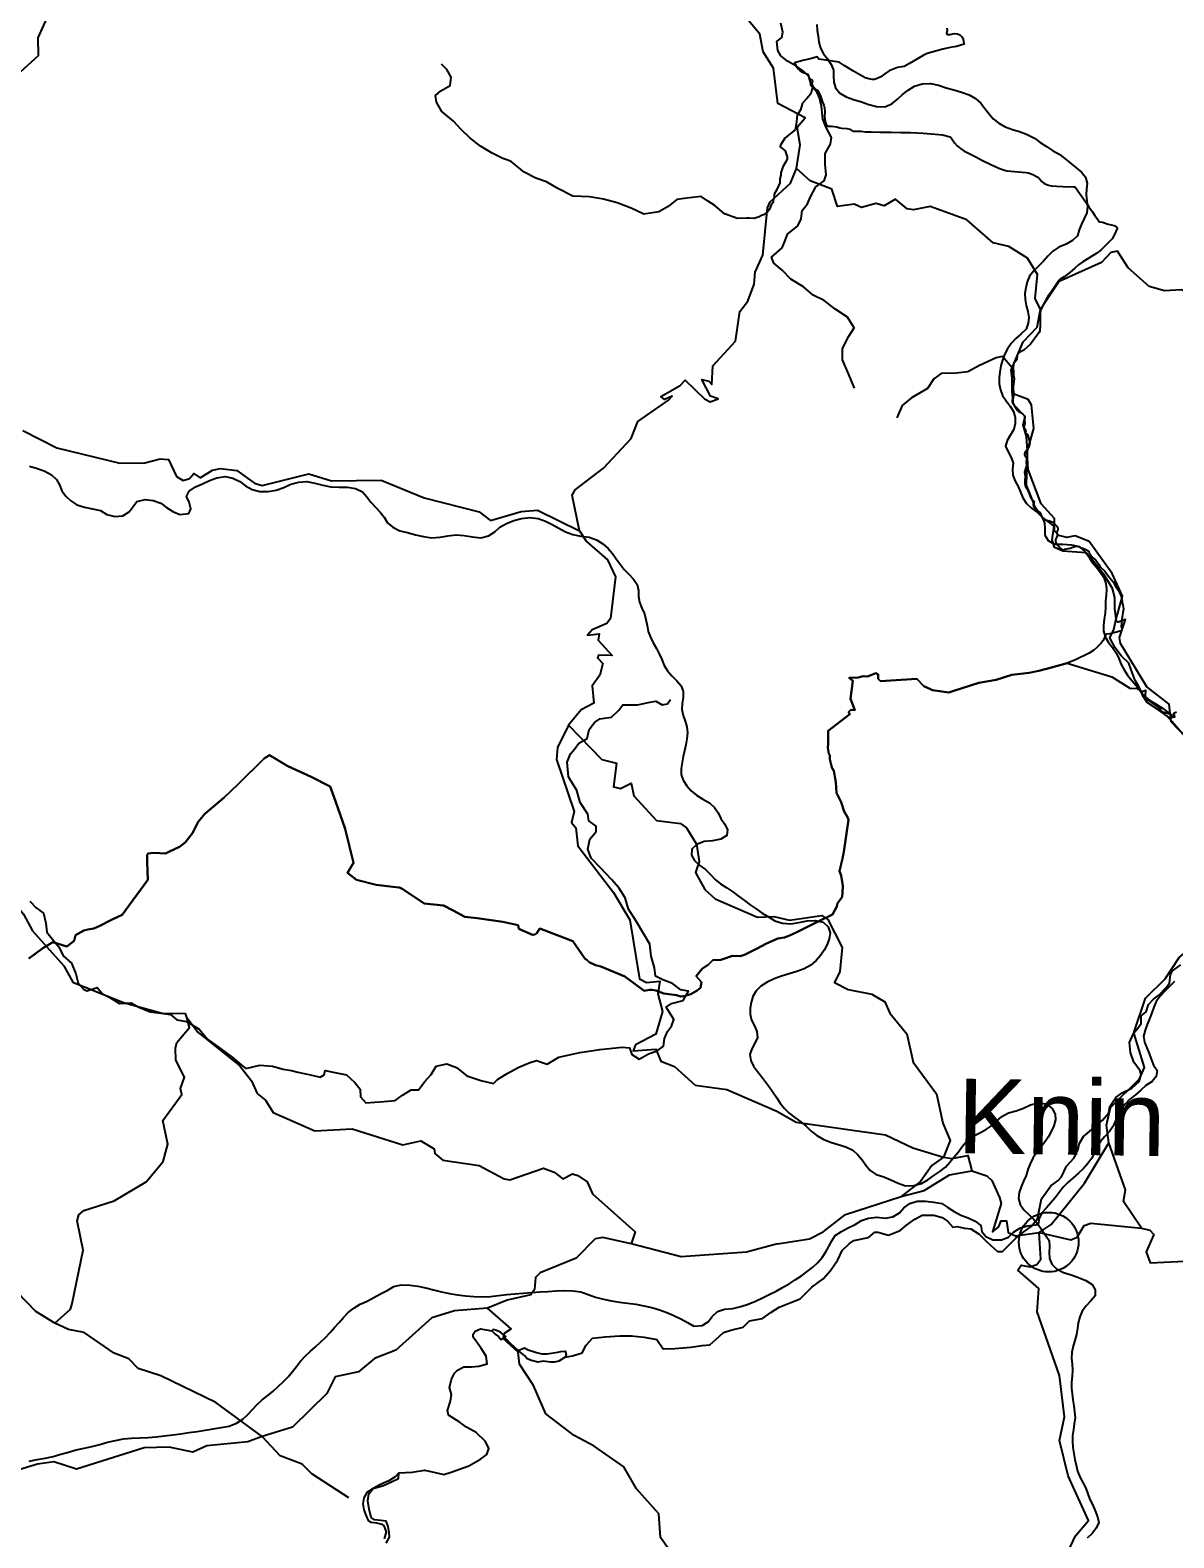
# Model space of a CAD drawing. Header units: metres. Extents: x 13.21 to 19.52, y 42.14 to 46.62.
# Drawn here: x 15.8903 to 16.2349, y 43.9534 to 44.4074 of the extents above; entities that cross this region are included whole.
import ezdxf

# ---------------------------------------------------------------- set-up
doc = ezdxf.new("R2010")
doc.units = ezdxf.units.M
doc.header["$MEASUREMENT"] = 0
for name, color, linetype in [('CESTE', 5, 'Continuous'), ('grad_manji', 1, 'Continuous'), ('hr', 9, 'Continuous'), ('naziv_manji', 1, 'Continuous'), ('PRUGE', 7, 'Continuous'), ('RIJEKE', 4, 'Continuous')]:
    doc.layers.add(name, color=color, linetype=linetype)
doc.styles.get("Standard").update_dxf_attribs({"font": 'arial.ttf'})

msp = doc.modelspace()

# ---------------------------------------------------------------- linework, layer by layer
at = {"layer": 'CESTE'}
msp.add_line((15.93758, 44.11008), (15.93717, 44.1113), dxfattribs=at)
for points in [[(15.85913, 44.30327), (15.86086, 44.30663), (15.86111, 44.32097), (15.85761, 44.32759), (15.86575, 44.34457), (15.8606, 44.36027), (15.86575, 44.36415), (15.87246, 44.37162), (15.88504, 44.38027), (15.88525, 44.39284), (15.89287, 44.3998), (15.89272, 44.40512), (15.89534, 44.41092)], [(16.12117, 44.36573), (16.12234, 44.37286), (16.12138, 44.37819), (16.12378, 44.38106), (16.11563, 44.38537), (16.11433, 44.39602), (16.11121, 44.40089), (16.11013, 44.40622), (16.10634, 44.41087)], [(16.05582, 44.25667), (16.05359, 44.26734), (16.05452, 44.269), (16.06311, 44.27552), (16.07139, 44.28448), (16.07345, 44.28955), (16.08268, 44.29596), (16.08373, 44.29722), (16.08145, 44.29614), (16.08031, 44.29713), (16.08621, 44.30041), (16.08767, 44.30205), (16.09351, 44.2964), (16.09524, 44.29553), (16.09758, 44.29643), (16.09534, 44.29717), (16.09266, 44.30222), (16.09477, 44.30175), (16.09575, 44.30073), (16.09596, 44.30629), (16.10279, 44.31377), (16.10411, 44.32264), (16.1065, 44.32576), (16.1085, 44.33096), (16.10875, 44.33457), (16.1111, 44.33965), (16.1125, 44.35394), (16.11329, 44.35568), (16.11941, 44.36129), (16.12117, 44.36573)], [(16.19476, 44.32334), (16.19315, 44.32665), (16.19379, 44.33384), (16.19078, 44.33874), (16.18515, 44.34229), (16.18042, 44.34334), (16.17257, 44.35032), (16.16147, 44.35435), (16.15645, 44.35335), (16.15453, 44.35364), (16.15103, 44.35647), (16.1476, 44.35456), (16.14513, 44.35522), (16.14083, 44.35405), (16.13859, 44.35502), (16.13357, 44.35435), (16.13188, 44.35953), (16.12528, 44.36207), (16.12117, 44.36573)], [(16.30087, 44.2984), (16.29092, 44.29869), (16.27916, 44.29568), (16.27255, 44.29813), (16.27053, 44.30152), (16.26349, 44.30201), (16.25888, 44.3034), (16.24856, 44.31115), (16.24285, 44.31709), (16.24275, 44.32061), (16.24402, 44.32223), (16.23904, 44.32835), (16.2372, 44.32925), (16.23207, 44.32891), (16.22749, 44.33026), (16.22118, 44.3358), (16.21794, 44.34082), (16.21591, 44.34045), (16.21311, 44.33742), (16.20035, 44.33175), (16.19476, 44.32334)], [(16.24248, 44.19032), (16.23405, 44.19911), (16.23344, 44.2044), (16.22673, 44.20969), (16.21881, 44.22275), (16.21853, 44.22452), (16.22032, 44.22988), (16.21813, 44.22913), (16.21746, 44.22968), (16.21938, 44.23699), (16.21632, 44.24383), (16.20937, 44.25343), (16.20512, 44.25512), (16.20261, 44.25463), (16.20028, 44.25518), (16.19897, 44.25662), (16.19892, 44.26031), (16.19491, 44.26473), (16.19102, 44.27506), (16.19068, 44.28046), (16.19275, 44.28746), (16.19203, 44.29454), (16.19097, 44.2962), (16.18679, 44.29778), (16.18586, 44.30502), (16.18951, 44.31356), (16.19376, 44.31796), (16.19476, 44.32334)], [(15.88815, 44.28681), (15.8984, 44.28166), (15.91733, 44.27702), (15.92483, 44.27708), (15.92953, 44.27829), (15.93205, 44.27815), (15.93439, 44.27301), (15.93643, 44.27183), (15.93831, 44.27237), (15.93959, 44.2739), (15.94156, 44.27261), (15.94529, 44.2749), (15.94771, 44.27543), (15.95256, 44.27479), (15.95794, 44.27101), (15.96023, 44.27026), (15.97427, 44.27381), (15.98114, 44.27165), (15.99607, 44.27193), (16.00905, 44.26654), (16.02556, 44.26231), (16.02904, 44.25977), (16.0383, 44.2625), (16.04318, 44.2629), (16.05582, 44.25667)], [(16.05582, 44.25667), (16.05799, 44.25346), (16.06426, 44.24786), (16.06671, 44.24279), (16.06513, 44.23022), (16.06404, 44.2287), (16.05961, 44.22685), (16.05823, 44.22523), (16.06172, 44.22566), (16.06143, 44.22375), (16.06572, 44.21905), (16.06152, 44.21922), (16.06129, 44.21838), (16.06286, 44.21671), (16.06191, 44.21319), (16.05962, 44.20992), (16.06018, 44.20472), (16.05633, 44.20269), (16.05256, 44.19814)], [(16.05256, 44.19814), (16.04924, 44.19134), (16.04887, 44.18778), (16.05426, 44.17214), (16.05346, 44.16876), (16.05475, 44.16716), (16.05531, 44.1618), (16.06609, 44.1477), (16.07104, 44.13944), (16.07393, 44.1217), (16.07605, 44.12061), (16.08005, 44.12098), (16.07943, 44.11715), (16.08085, 44.11187), (16.07881, 44.10501), (16.07271, 44.10181), (16.07201, 44.09999), (16.07888, 44.10057), (16.0803, 44.09689), (16.08441, 44.09533), (16.09065, 44.08973), (16.10026, 44.08838), (16.11525, 44.08186), (16.12111, 44.07852), (16.14801, 44.07472), (16.15627, 44.07081), (16.16552, 44.06801)], [(16.05256, 44.19814), (16.06253, 44.18781), (16.067, 44.18667), (16.06609, 44.17949), (16.06815, 44.17904), (16.07142, 44.18063), (16.07218, 44.17678), (16.07903, 44.16939), (16.08631, 44.16852), (16.0881, 44.16722), (16.09104, 44.16228), (16.0919, 44.157), (16.0908, 44.1537), (16.09362, 44.14865), (16.09667, 44.14582), (16.10951, 44.14027), (16.11442, 44.14053), (16.11915, 44.13941), (16.12882, 44.14078), (16.13069, 44.13953), (16.13494, 44.13113), (16.13425, 44.12395), (16.13268, 44.12065), (16.13673, 44.11853), (16.14393, 44.11706), (16.1478, 44.11475), (16.14928, 44.11136), (16.15449, 44.10518), (16.15633, 44.0966), (16.1634, 44.08711), (16.16531, 44.07821), (16.1675, 44.07305), (16.16552, 44.06801)], [(16.21526, 44.07231), (16.21457, 44.07766), (16.21582, 44.08295), (16.22455, 44.09158), (16.22602, 44.09499), (16.22287, 44.10547), (16.22632, 44.11592), (16.23227, 44.12167), (16.23645, 44.12815), (16.23971, 44.13087), (16.24214, 44.1378), (16.24439, 44.14105), (16.25031, 44.1443), (16.25096, 44.14588), (16.25034, 44.14765), (16.25644, 44.15338), (16.25979, 44.16013), (16.26016, 44.16368), (16.25668, 44.1773)], [(15.85907, 44.15467), (15.87268, 44.15023), (15.88242, 44.14896), (15.88836, 44.14123), (15.89106, 44.1362), (15.90052, 44.12566), (15.90322, 44.12072), (15.91844, 44.11462), (15.93008, 44.11138), (15.93717, 44.1113)], [(15.89775, 44.01801), (15.90245, 44.02221), (15.90301, 44.02395), (15.90632, 44.03996), (15.90447, 44.04883), (15.90496, 44.05064), (15.90647, 44.05196), (15.91566, 44.05484), (15.92524, 44.06059), (15.93041, 44.06665), (15.93182, 44.07193), (15.93033, 44.07902), (15.936, 44.08688), (15.93558, 44.08869), (15.93679, 44.09211), (15.93424, 44.09718), (15.9341, 44.1008), (15.93456, 44.10254), (15.93833, 44.1071), (15.93758, 44.11008)], [(15.93758, 44.11008), (15.94095, 44.10553), (15.95348, 44.09555), (15.95706, 44.09101), (15.95877, 44.08717), (15.96125, 44.08515), (15.96356, 44.08149), (15.97613, 44.07591), (15.9873, 44.0765), (16.00258, 44.07172), (16.00799, 44.07296), (16.012, 44.07049), (16.01222, 44.06913), (16.01465, 44.06712), (16.02563, 44.06547), (16.03312, 44.06148), (16.03486, 44.06114), (16.04494, 44.06467), (16.04822, 44.06349), (16.05084, 44.06152), (16.05374, 44.06299), (16.05536, 44.06248), (16.05817, 44.06059), (16.05977, 44.05692), (16.07259, 44.04547), (16.07135, 44.04191)], [(16.19436, 44.04536), (16.19795, 44.04776), (16.20797, 44.06018), (16.21526, 44.07231)], [(16.22517, 44.04657), (16.21969, 44.05461), (16.2203, 44.05817), (16.21526, 44.07231)], [(16.16552, 44.06801), (16.16202, 44.06547), (16.15855, 44.06072), (16.1527, 44.05619)], [(16.16552, 44.06801), (16.16799, 44.06764), (16.17287, 44.0685), (16.17404, 44.06393)], [(16.1527, 44.05619), (16.15971, 44.05799), (16.16729, 44.06263), (16.17404, 44.06393)], [(16.17404, 44.06393), (16.17851, 44.06236), (16.18007, 44.06096), (16.18237, 44.05587), (16.18286, 44.05408), (16.18021, 44.04551), (16.18208, 44.04689), (16.1829, 44.04878), (16.18448, 44.04879), (16.18497, 44.04531), (16.18717, 44.04427), (16.19436, 44.04536)], [(16.11552, 44.0419), (16.12515, 44.04345), (16.12922, 44.04555), (16.13597, 44.05072), (16.1527, 44.05619)], [(15.89775, 44.01801), (15.89208, 44.02153), (15.88055, 44.03324), (15.87065, 44.04502)], [(16.19867, 43.87949), (16.20265, 43.88404), (16.20637, 43.89076), (16.20542, 43.89416), (16.20788, 43.89924), (16.20512, 43.92069), (16.20314, 43.93138), (16.20091, 43.93652), (16.2006, 43.94191), (16.20125, 43.94546), (16.20527, 43.95399), (16.20917, 43.95855), (16.20301, 43.97207), (16.20049, 43.9827), (16.20198, 43.98975), (16.20042, 44.00229), (16.19373, 44.02142), (16.1942, 44.02848), (16.18786, 44.034), (16.18887, 44.03545), (16.19148, 44.03495), (16.19361, 44.03568), (16.19487, 44.03725), (16.19436, 44.04536)], [(16.19436, 44.04536), (16.20385, 44.04309), (16.20576, 44.04393), (16.20789, 44.04739), (16.20984, 44.04817), (16.22517, 44.04657)], [(16.22517, 44.04657), (16.22771, 44.04601), (16.22883, 44.04475), (16.22657, 44.03951), (16.22778, 44.03616), (16.24032, 44.03676)], [(16.07135, 44.04191), (16.06286, 44.04384), (16.06059, 44.04342), (16.05487, 44.03759), (16.04402, 44.03319), (16.04259, 44.03175), (16.04228, 44.02812), (16.04116, 44.02657), (16.03401, 44.02491), (16.02808, 44.02253)], [(16.11552, 44.0419), (16.10618, 44.03943), (16.08644, 44.038), (16.07135, 44.04191)], [(16.02808, 44.02253), (16.0182, 44.0217), (16.01133, 44.01966), (16.0005, 44.00986), (15.99412, 44.00732), (15.98924, 44.00331), (15.98221, 44.00183), (15.97971, 43.9968), (15.96935, 43.9867), (15.96025, 43.98392)], [(16.08476, 43.94699), (16.08027, 43.95341), (16.07969, 43.96058), (16.07304, 43.96814), (16.06918, 43.97478), (16.06026, 43.98099), (16.05421, 43.98415), (16.04569, 43.99069), (16.04197, 43.99924), (16.03773, 44.00569), (16.03737, 44.00923), (16.03283, 44.0134), (16.03325, 44.01496), (16.03522, 44.01626), (16.02808, 44.02253)], [(15.96025, 43.98392), (15.94624, 43.99414), (15.9297, 44.00216), (15.92285, 44.0044), (15.92008, 44.00729), (15.91568, 44.00896), (15.90659, 44.01515), (15.90185, 44.01609), (15.89775, 44.01801)], [(15.96025, 43.98392), (15.95588, 43.98231), (15.94357, 43.98102), (15.93936, 43.97915), (15.93216, 43.98065), (15.92472, 43.98043), (15.90428, 43.97401), (15.89746, 43.9762), (15.89255, 43.97554), (15.86718, 43.96796), (15.8619, 43.96196), (15.85447, 43.95827)], [(15.98634, 43.96544), (15.97515, 43.97259), (15.97224, 43.97554), (15.96563, 43.97808), (15.96025, 43.98392)]]:
    msp.add_lwpolyline(points, dxfattribs=at)
at = {"layer": 'grad_manji'}
msp.add_circle((16.19719, 44.0424), 0.00898, dxfattribs=at)
at = {"layer": 'hr'}
for points in [[(16.16653, 44.40806), (16.16657, 44.40729), (16.1664, 44.40646), (16.16652, 44.40622), (16.16676, 44.40613), (16.16743, 44.40611), (16.16883, 44.40642), (16.16967, 44.40633), (16.17043, 44.40605), (16.17107, 44.40541), (16.17147, 44.4047), (16.17155, 44.40403), (16.17174, 44.40318), (16.16946, 44.40252), (16.16754, 44.40218), (16.16529, 44.40167), (16.16054, 44.40039), (16.15939, 44.39978), (16.1553, 44.39733), (16.15366, 44.39646), (16.15161, 44.39617), (16.14917, 44.39514), (16.14782, 44.39425), (16.14661, 44.39339), (16.14553, 44.39283), (16.14473, 44.3926), (16.144, 44.39257), (16.14301, 44.39277), (16.14189, 44.39309), (16.13841, 44.39504), (16.13555, 44.3968), (16.13404, 44.39777), (16.12792, 44.39872), (16.12748, 44.39934), (16.12572, 44.3989), (16.12313, 44.39833), (16.12057, 44.39756), (16.12117, 44.39644), (16.12176, 44.39573), (16.12228, 44.39521), (16.123, 44.39472), (16.1246, 44.39415), (16.12487, 44.39386), (16.12479, 44.39343), (16.12499, 44.39306), (16.12547, 44.39269), (16.12586, 44.39243), (16.12598, 44.39202), (16.12587, 44.39156), (16.12597, 44.39097), (16.12634, 44.39031), (16.12693, 44.38963), (16.1275, 44.3893), (16.12805, 44.38844), (16.12836, 44.38787), (16.12872, 44.3866), (16.12904, 44.38575), (16.12944, 44.38482), (16.12967, 44.38399), (16.12979, 44.38285), (16.12963, 44.38145), (16.12987, 44.37996), (16.13018, 44.37915), (16.13054, 44.37852), (16.13102, 44.37846), (16.13177, 44.37847), (16.13341, 44.37835), (16.13425, 44.37805), (16.13481, 44.37792), (16.1364, 44.37782), (16.13729, 44.37765), (16.1376, 44.37754), (16.13792, 44.37722), (16.13837, 44.37698), (16.14068, 44.37695), (16.142, 44.37675), (16.14371, 44.37678), (16.14632, 44.37672), (16.14974, 44.37668), (16.15263, 44.37659), (16.15554, 44.37664), (16.15937, 44.37641), (16.16296, 44.37609), (16.16521, 44.37585), (16.16749, 44.37533), (16.16778, 44.37501), (16.16878, 44.37345), (16.16962, 44.3726), (16.17057, 44.37179), (16.17166, 44.37105), (16.17524, 44.36922), (16.17725, 44.36814), (16.17953, 44.3671), (16.18213, 44.36583), (16.18332, 44.36544), (16.18458, 44.36507), (16.19036, 44.36457), (16.19111, 44.36444), (16.19242, 44.36391), (16.19372, 44.36323), (16.19446, 44.36264), (16.19512, 44.36189), (16.19586, 44.36125), (16.19712, 44.36069), (16.19806, 44.36053), (16.1995, 44.36042), (16.20142, 44.3603), (16.20465, 44.36028), (16.20508, 44.36019), (16.20528, 44.36004), (16.20769, 44.35666), (16.20881, 44.35498), (16.2093, 44.35423), (16.21042, 44.35275), (16.2111, 44.35157), (16.21191, 44.35047), (16.2122, 44.34991), (16.2126, 44.34972), (16.21336, 44.34959), (16.21513, 44.34901), (16.21687, 44.34854), (16.21772, 44.34817), (16.21778, 44.34766), (16.21696, 44.34563), (16.21635, 44.34459), (16.21554, 44.34372), (16.21436, 44.34264), (16.213, 44.34128), (16.21166, 44.34025), (16.20747, 44.33765), (16.20613, 44.33672), (16.2051, 44.33576), (16.20355, 44.33446), (16.20182, 44.33315), (16.20065, 44.33239), (16.20024, 44.332), (16.19803, 44.32873), (16.19711, 44.32746), (16.19644, 44.32628), (16.19564, 44.32491), (16.1948, 44.32322), (16.19458, 44.32238), (16.19459, 44.31986), (16.19467, 44.31885), (16.19449, 44.31679), (16.19423, 44.3163), (16.19366, 44.31543), (16.19171, 44.31282), (16.18967, 44.31108), (16.1889, 44.31062), (16.18816, 44.31026), (16.18771, 44.30956), (16.18756, 44.30827), (16.18742, 44.3079), (16.18701, 44.30739), (16.18668, 44.30709), (16.18655, 44.3068), (16.18648, 44.30571), (16.1866, 44.3044), (16.18659, 44.30353), (16.18678, 44.30246), (16.18671, 44.30147), (16.18644, 44.30012), (16.18636, 44.29883), (16.18638, 44.29795), (16.18656, 44.29732), (16.18646, 44.29672), (16.1862, 44.29586), (16.18623, 44.29551), (16.18722, 44.29381), (16.18779, 44.29289), (16.18829, 44.2924), (16.18865, 44.29228), (16.18943, 44.29178), (16.18979, 44.29136), (16.19, 44.2909), (16.18991, 44.2901), (16.19004, 44.28919), (16.18994, 44.28867), (16.18967, 44.2878), (16.19025, 44.28695), (16.19036, 44.28667), (16.19019, 44.2863), (16.19023, 44.28604), (16.19077, 44.28569), (16.19092, 44.28534), (16.19146, 44.28324), (16.19136, 44.28253), (16.19114, 44.28176), (16.19077, 44.28118), (16.19002, 44.28017), (16.18989, 44.27966), (16.19002, 44.27936), (16.19038, 44.27885), (16.19048, 44.27825), (16.19045, 44.27745), (16.19054, 44.27621), (16.19029, 44.27558), (16.18993, 44.27433), (16.19009, 44.27323), (16.18997, 44.27144), (16.18999, 44.27078), (16.19013, 44.27023), (16.19077, 44.26909), (16.19136, 44.26755), (16.19182, 44.26651), (16.1927, 44.26558), (16.19283, 44.26533), (16.19269, 44.26501), (16.19256, 44.26449), (16.19266, 44.26409), (16.19313, 44.26339), (16.19363, 44.26302), (16.19406, 44.26256), (16.19467, 44.26203), (16.19479, 44.2616), (16.19523, 44.26059), (16.19566, 44.26016), (16.19625, 44.25992), (16.19772, 44.2595), (16.1983, 44.2592), (16.19874, 44.25891), (16.19916, 44.25855), (16.19967, 44.25804), (16.19993, 44.25743), (16.19996, 44.2569), (16.1997, 44.25652), (16.19961, 44.2562), (16.19972, 44.25565), (16.19971, 44.25514), (16.19924, 44.25397), (16.19923, 44.25345), (16.19937, 44.2531), (16.20066, 44.2514), (16.20137, 44.25087), (16.20177, 44.25089), (16.20209, 44.25112), (16.2037, 44.25139), (16.20451, 44.25169), (16.20538, 44.25197), (16.20586, 44.25199), (16.20637, 44.25186), (16.20674, 44.25155), (16.20744, 44.25145), (16.20839, 44.25103), (16.20927, 44.25048), (16.20943, 44.24991), (16.20972, 44.24956), (16.21006, 44.24896), (16.21052, 44.24853), (16.21131, 44.24793), (16.21174, 44.24738), (16.21225, 44.24645), (16.21269, 44.24576), (16.21406, 44.24449), (16.21514, 44.24308), (16.21664, 44.24128), (16.21743, 44.23979), (16.21782, 44.23931), (16.21823, 44.23865), (16.21894, 44.23719), (16.21921, 44.23625), (16.21935, 44.23492), (16.21966, 44.23384), (16.21969, 44.23305), (16.21948, 44.23194), (16.21931, 44.23072), (16.21904, 44.22783), (16.21916, 44.22752), (16.21926, 44.22695), (16.21907, 44.22655), (16.21717, 44.22599), (16.21557, 44.2256), (16.21461, 44.22547), (16.21424, 44.22489), (16.21356, 44.22364), (16.21288, 44.2227), (16.21172, 44.22151), (16.21076, 44.22069), (16.2094, 44.21981), (16.20525, 44.21775), (16.20275, 44.21676), (16.19803, 44.21544), (16.1942, 44.21443), (16.19127, 44.21382), (16.18612, 44.21325), (16.1814, 44.21171), (16.17611, 44.21082), (16.16857, 44.20841), (16.16713, 44.20796), (16.16216, 44.20866), (16.16179, 44.20883), (16.15955, 44.20983), (16.15747, 44.21206), (16.14653, 44.21133), (16.14582, 44.21207), (16.14583, 44.21334), (16.14512, 44.21377), (16.14261, 44.21275), (16.14128, 44.21286), (16.13981, 44.21245), (16.13703, 44.21238), (16.13817, 44.21142), (16.13749, 44.20606), (16.13875, 44.20267), (16.13758, 44.20269), (16.13683, 44.20206), (16.13726, 44.20143), (16.13072, 44.19644), (16.13079, 44.19243), (16.13066, 44.19126), (16.13099, 44.18948), (16.13121, 44.18906), (16.13123, 44.1879), (16.13186, 44.1854), (16.13191, 44.18519), (16.13246, 44.18433), (16.13305, 44.18093), (16.13326, 44.17772), (16.1347, 44.17492), (16.13558, 44.17206), (16.13649, 44.17062), (16.13658, 44.17039), (16.13688, 44.16962), (16.13547, 44.15995), (16.13502, 44.1579), (16.13418, 44.15417), (16.13465, 44.15285), (16.13515, 44.14976), (16.13507, 44.14763), (16.13492, 44.14636), (16.13406, 44.14505), (16.1336, 44.14448), (16.13335, 44.14352), (16.13204, 44.14106), (16.12737, 44.13875), (16.1217, 44.13597), (16.11964, 44.13495), (16.11759, 44.13419), (16.11559, 44.13386), (16.11197, 44.13221), (16.10935, 44.1308), (16.10556, 44.12894), (16.10427, 44.12855), (16.10195, 44.12864), (16.09897, 44.12761), (16.09846, 44.12742), (16.096, 44.12733), (16.09467, 44.12605), (16.09274, 44.12468), (16.09097, 44.12254), (16.0926, 44.12072), (16.09225, 44.11898), (16.09125, 44.11823), (16.08937, 44.11714), (16.08723, 44.11647), (16.08633, 44.11636), (16.08508, 44.1168), (16.08129, 44.11728), (16.07884, 44.11823), (16.07775, 44.11836), (16.07692, 44.11839), (16.07528, 44.11806), (16.06946, 44.12245), (16.06228, 44.1254), (16.0607, 44.12582), (16.05875, 44.12669), (16.05811, 44.12733), (16.05743, 44.12786), (16.0538, 44.13301), (16.04387, 44.13686), (16.04381, 44.13676), (16.04297, 44.13551), (16.0424, 44.13508), (16.04166, 44.13499), (16.03757, 44.13678), (16.03732, 44.13783), (16.03276, 44.13892), (16.02505, 44.13995), (16.02126, 44.14039), (16.01777, 44.14226), (16.01489, 44.14379), (16.00907, 44.14436), (16.00264, 44.14871), (16.00177, 44.1491), (16.00147, 44.14924), (15.99956, 44.14946), (15.99461, 44.15003), (15.98866, 44.15155), (15.9859, 44.15363), (15.98778, 44.15667), (15.98522, 44.16691), (15.98234, 44.17519), (15.98073, 44.1796), (15.97504, 44.18251), (15.968, 44.1858), (15.96245, 44.18906), (15.96081, 44.1881), (15.95295, 44.18036), (15.9488, 44.17635), (15.94295, 44.17144), (15.94095, 44.16903), (15.9392, 44.1656), (15.93705, 44.16279), (15.93534, 44.16149), (15.93214, 44.15999), (15.93108, 44.1595), (15.92758, 44.15962), (15.92588, 44.15944), (15.9256, 44.15904), (15.92556, 44.1569), (15.92576, 44.15154), (15.918, 44.14097), (15.91675, 44.14038), (15.91487, 44.13949), (15.91134, 44.13769), (15.9095, 44.13689), (15.90766, 44.1366), (15.90654, 44.13631), (15.90398, 44.13481), (15.90354, 44.1332), (15.90178, 44.1317), (15.90139, 44.1314), (15.89713, 44.1328), (15.89412, 44.13095), (15.88995, 44.12784)], [(15.88995, 44.12784), (15.89412, 44.13095), (15.89713, 44.1328), (15.90139, 44.1314), (15.90178, 44.1317), (15.90354, 44.1332), (15.90398, 44.13481), (15.90654, 44.13631), (15.90766, 44.1366), (15.9095, 44.13689), (15.91134, 44.13769), (15.91487, 44.13949), (15.91675, 44.14038), (15.918, 44.14097), (15.92576, 44.15154), (15.92556, 44.1569), (15.9256, 44.15904), (15.92588, 44.15944), (15.92758, 44.15962), (15.93108, 44.1595), (15.93214, 44.15999), (15.93534, 44.16149), (15.93705, 44.16279), (15.9392, 44.1656), (15.94095, 44.16903), (15.94295, 44.17144), (15.9488, 44.17635), (15.95295, 44.18036), (15.96081, 44.1881), (15.96245, 44.18906), (15.968, 44.1858), (15.97504, 44.18251), (15.98073, 44.1796), (15.98234, 44.17519), (15.98522, 44.16691), (15.98778, 44.15667), (15.9859, 44.15363), (15.98866, 44.15155), (15.99461, 44.15003), (15.99956, 44.14946), (16.00147, 44.14924), (16.00177, 44.1491), (16.00264, 44.14871), (16.00907, 44.14436), (16.01489, 44.14379), (16.01777, 44.14226), (16.02126, 44.14039), (16.02505, 44.13995), (16.03276, 44.13892), (16.03732, 44.13783), (16.03757, 44.13678), (16.04166, 44.13499), (16.0424, 44.13508), (16.04297, 44.13551), (16.04381, 44.13676), (16.04387, 44.13686), (16.0538, 44.13301), (16.05743, 44.12786), (16.05811, 44.12733), (16.05875, 44.12669), (16.0607, 44.12582), (16.06228, 44.1254), (16.06946, 44.12245), (16.07528, 44.11806), (16.07692, 44.11839), (16.07775, 44.11836), (16.07884, 44.11823), (16.08129, 44.11728), (16.08508, 44.1168), (16.08633, 44.11636), (16.08723, 44.11647), (16.08937, 44.11714), (16.09125, 44.11823), (16.09225, 44.11898), (16.0926, 44.12072), (16.09097, 44.12254), (16.09274, 44.12468), (16.09467, 44.12605), (16.096, 44.12733), (16.09846, 44.12742), (16.09897, 44.12761), (16.10195, 44.12864), (16.10427, 44.12855), (16.10556, 44.12894), (16.10935, 44.1308), (16.11197, 44.13221), (16.11559, 44.13386), (16.11759, 44.13419), (16.11964, 44.13495), (16.1217, 44.13597), (16.12737, 44.13875), (16.13204, 44.14106), (16.13335, 44.14352), (16.1336, 44.14448), (16.13406, 44.14505), (16.13492, 44.14636), (16.13507, 44.14763), (16.13515, 44.14976), (16.13465, 44.15285), (16.13418, 44.15417), (16.13502, 44.1579), (16.13547, 44.15995), (16.13688, 44.16962), (16.13658, 44.17039), (16.13649, 44.17062), (16.13558, 44.17206), (16.1347, 44.17492), (16.13326, 44.17772), (16.13305, 44.18093), (16.13246, 44.18433), (16.13191, 44.18519), (16.13186, 44.1854), (16.13123, 44.1879), (16.13121, 44.18906), (16.13099, 44.18948), (16.13066, 44.19126), (16.13079, 44.19243), (16.13072, 44.19644), (16.13726, 44.20143), (16.13683, 44.20206), (16.13758, 44.20269), (16.13875, 44.20267), (16.13749, 44.20606), (16.13817, 44.21142), (16.13703, 44.21238), (16.13981, 44.21245), (16.14128, 44.21286), (16.14261, 44.21275), (16.14512, 44.21377), (16.14583, 44.21334), (16.14582, 44.21207), (16.14653, 44.21133), (16.15747, 44.21206), (16.15955, 44.20983), (16.16179, 44.20883), (16.16216, 44.20866), (16.16713, 44.20796), (16.16857, 44.20841), (16.17611, 44.21082), (16.1814, 44.21171), (16.18612, 44.21325), (16.19127, 44.21382), (16.1942, 44.21443), (16.19803, 44.21544), (16.20275, 44.21676), (16.20275, 44.21676), (16.21624, 44.21265), (16.2205, 44.20997), (16.22163, 44.20922), (16.22382, 44.20914), (16.22393, 44.20908), (16.2255, 44.20829), (16.22636, 44.20865), (16.22623, 44.2069), (16.22716, 44.20568), (16.23049, 44.20333), (16.23114, 44.20227), (16.23366, 44.20152), (16.23427, 44.20044), (16.23523, 44.20064), (16.23489, 44.20173), (16.23572, 44.20212)]]:
    msp.add_lwpolyline(points, dxfattribs=at)
at = {"layer": 'PRUGE'}
for points in [[(16.12731, 44.40915), (16.12748, 44.40735), (16.12775, 44.40556), (16.12792, 44.40376), (16.12847, 44.40201), (16.12936, 44.40033), (16.13053, 44.39874), (16.13162, 44.39711), (16.13232, 44.39539), (16.13237, 44.39359), (16.13244, 44.39177), (16.13295, 44.39004), (16.13425, 44.38848), (16.13616, 44.38734), (16.1384, 44.38649), (16.14076, 44.38586), (16.143, 44.38503), (16.14532, 44.38438), (16.14787, 44.38431), (16.14992, 44.38524), (16.15166, 44.3866), (16.15316, 44.38804), (16.15484, 44.38939), (16.15679, 44.39051), (16.1591, 44.39127), (16.16158, 44.39134), (16.16158, 44.39134), (16.16402, 44.3909), (16.16628, 44.39007), (16.16861, 44.38941), (16.17095, 44.38874), (16.17323, 44.38799), (16.17516, 44.38686), (16.17674, 44.38545), (16.17795, 44.38386), (16.17912, 44.38228), (16.18046, 44.38075), (16.18212, 44.3794), (16.18411, 44.37832), (16.18633, 44.37746), (16.18866, 44.37679), (16.19087, 44.37593), (16.19288, 44.37487), (16.19466, 44.37359), (16.19649, 44.37236), (16.19838, 44.37117), (16.20032, 44.37004), (16.20208, 44.36876), (16.20375, 44.3674), (16.20536, 44.36603), (16.20706, 44.36467), (16.20831, 44.36316), (16.20876, 44.36136), (16.20859, 44.35958), (16.20846, 44.35779), (16.20868, 44.35599), (16.2089, 44.35419), (16.2087, 44.35242), (16.2079, 44.35071), (16.20707, 44.349), (16.20638, 44.34727), (16.20583, 44.34552), (16.20439, 44.34406), (16.20245, 44.34292), (16.20025, 44.34203), (16.19841, 44.34081), (16.1969, 44.33938), (16.19566, 44.33781), (16.19414, 44.33638), (16.19269, 44.33492), (16.19144, 44.33336), (16.19073, 44.33163), (16.19028, 44.32986), (16.19003, 44.32807), (16.1901, 44.32627), (16.19043, 44.32449), (16.19091, 44.32272), (16.19117, 44.32093), (16.19104, 44.31913), (16.19039, 44.3174), (16.18894, 44.31594), (16.18734, 44.31453), (16.18585, 44.31309), (16.18475, 44.31148), (16.1839, 44.30978), (16.18326, 44.30805), (16.18282, 44.30628), (16.18249, 44.30449), (16.18227, 44.3027), (16.18231, 44.3009), (16.18265, 44.29912), (16.18332, 44.29738), (16.18441, 44.29576), (16.18557, 44.29416), (16.1866, 44.29253), (16.18706, 44.29076), (16.18709, 44.28896), (16.18668, 44.28717), (16.18565, 44.28554), (16.18469, 44.28386), (16.18418, 44.28211), (16.18499, 44.28042), (16.18586, 44.27871), (16.18644, 44.27697), (16.18629, 44.27517), (16.18643, 44.27338), (16.18705, 44.27164), (16.18795, 44.26996), (16.18873, 44.26825), (16.18944, 44.26653), (16.1905, 44.26489), (16.19202, 44.26347), (16.19379, 44.2622), (16.19524, 44.26071), (16.19593, 44.25902), (16.19605, 44.2572), (16.19607, 44.25536), (16.19699, 44.25372), (16.19893, 44.25261), (16.20146, 44.25257), (16.20402, 44.25245), (16.20635, 44.25193), (16.20799, 44.25054), (16.20918, 44.24896), (16.21021, 44.24731), (16.21148, 44.24576), (16.21272, 44.24419), (16.21377, 44.24257), (16.21439, 44.24082), (16.21457, 44.23903), (16.21447, 44.23723), (16.21435, 44.23544), (16.21428, 44.23363), (16.21417, 44.23184), (16.21388, 44.23005), (16.21369, 44.22825), (16.21373, 44.22647), (16.2142, 44.22469), (16.21518, 44.22305), (16.21639, 44.22147), (16.21752, 44.21986), (16.21832, 44.21816), (16.21901, 44.21642), (16.21988, 44.21474), (16.22097, 44.21313), (16.22222, 44.21157), (16.22356, 44.21004), (16.22474, 44.20845), (16.22599, 44.2069), (16.22767, 44.20556), (16.22954, 44.20438), (16.23144, 44.20321), (16.23317, 44.20191), (16.23497, 44.20065)], [(15.89018, 44.27614), (15.8925, 44.27544), (15.89472, 44.27459), (15.89673, 44.27354), (15.89826, 44.2721), (15.89921, 44.27045), (15.89989, 44.26871), (15.90107, 44.26712), (15.90255, 44.26565), (15.90437, 44.26443), (15.9067, 44.26376), (15.90912, 44.26327), (15.9115, 44.26271), (15.91347, 44.26156), (15.91581, 44.26095), (15.91827, 44.26113), (15.92015, 44.26236), (15.92135, 44.26399), (15.92249, 44.2655), (15.92494, 44.26604), (15.92494, 44.26604), (15.92741, 44.2658), (15.92965, 44.26493), (15.93142, 44.26365), (15.93331, 44.26241), (15.93545, 44.26158), (15.93815, 44.26186), (15.93876, 44.26329), (15.93825, 44.26522), (15.93744, 44.26698), (15.93827, 44.26857), (15.9401, 44.26987), (15.94229, 44.27076), (15.94438, 44.27177), (15.94656, 44.27263), (15.94905, 44.27301), (15.94905, 44.27301), (15.95141, 44.27253), (15.9535, 44.2715), (15.95523, 44.27018), (15.95724, 44.26907), (15.95954, 44.26844), (15.96208, 44.26847), (15.96449, 44.26892), (15.96677, 44.26968), (15.9689, 44.27064), (15.97125, 44.27133), (15.97368, 44.27148), (15.97368, 44.27148), (15.97611, 44.27095), (15.97848, 44.27035), (15.98089, 44.26989), (15.98339, 44.26976), (15.98593, 44.26975), (15.98834, 44.26941), (15.99042, 44.26837), (15.9918, 44.26689), (15.99301, 44.2653), (15.99439, 44.2638), (15.99574, 44.26228), (15.99696, 44.26071), (15.99798, 44.25906), (15.9996, 44.25769), (16.00166, 44.25668), (16.00404, 44.25608), (16.00639, 44.25546), (16.00879, 44.25493), (16.01125, 44.25456), (16.01372, 44.25474), (16.01618, 44.25513), (16.01865, 44.25546), (16.01865, 44.25546), (16.02111, 44.25519), (16.02358, 44.25479), (16.02607, 44.25454), (16.02841, 44.25514), (16.03032, 44.2563), (16.03185, 44.25775), (16.03384, 44.25882), (16.03604, 44.2597), (16.03838, 44.26035), (16.04088, 44.26062), (16.04088, 44.26062), (16.04333, 44.26036), (16.0456, 44.25957), (16.04764, 44.25853), (16.04962, 44.25741), (16.05161, 44.25633), (16.05385, 44.2555), (16.05625, 44.25502), (16.05872, 44.25472), (16.06096, 44.2539), (16.06287, 44.25274), (16.06444, 44.25133), (16.06575, 44.2498), (16.06692, 44.24821), (16.06805, 44.2466), (16.06928, 44.24503), (16.07066, 44.24354), (16.07214, 44.24208), (16.07321, 44.24044), (16.07365, 44.2387), (16.07362, 44.23688), (16.07395, 44.2351), (16.07459, 44.23337), (16.07541, 44.23166), (16.07586, 44.22989), (16.07619, 44.22811), (16.07654, 44.22633), (16.07722, 44.2246), (16.07806, 44.2229), (16.07899, 44.22123), (16.07986, 44.21954), (16.08064, 44.21784), (16.08139, 44.21612), (16.08232, 44.21445), (16.08361, 44.21292), (16.08515, 44.21149), (16.08648, 44.20994), (16.08711, 44.20824), (16.08707, 44.20642), (16.08673, 44.20463), (16.08668, 44.20284), (16.08702, 44.20106), (16.08771, 44.19933), (16.0882, 44.19756), (16.08837, 44.19577), (16.08818, 44.19398), (16.08784, 44.19219), (16.08747, 44.19041), (16.08708, 44.18864), (16.08673, 44.18686), (16.08647, 44.18507), (16.08649, 44.18326), (16.08705, 44.18153), (16.08812, 44.17988), (16.08948, 44.17837), (16.09113, 44.17703), (16.09299, 44.17583), (16.09497, 44.1747), (16.09651, 44.17331), (16.0976, 44.17168), (16.09845, 44.16998), (16.0995, 44.16834), (16.10046, 44.1667), (16.10025, 44.16483), (16.09845, 44.16381), (16.09593, 44.16331), (16.09342, 44.16303), (16.0912, 44.16218), (16.08972, 44.16079), (16.08956, 44.15894), (16.09049, 44.15731), (16.09206, 44.15587), (16.09383, 44.1546), (16.09529, 44.15314), (16.0967, 44.15165), (16.09835, 44.1503), (16.10021, 44.1491), (16.10207, 44.1479), (16.10377, 44.14658), (16.1055, 44.14528), (16.10725, 44.14399), (16.10905, 44.14274), (16.11088, 44.14152), (16.11276, 44.14034), (16.11471, 44.1392), (16.117, 44.13848), (16.11947, 44.13827), (16.12193, 44.13865), (16.12438, 44.13914), (16.12682, 44.13931), (16.12682, 44.13931), (16.12926, 44.13874), (16.13076, 44.13735), (16.13133, 44.13559), (16.13107, 44.13377), (16.13043, 44.13203), (16.12952, 44.13036), (16.12847, 44.12872), (16.12716, 44.12719), (16.12551, 44.12585), (16.12349, 44.12477), (16.12128, 44.12394), (16.11899, 44.12321), (16.11669, 44.12251), (16.11447, 44.12167), (16.11239, 44.12068), (16.11047, 44.11952), (16.10903, 44.11805), (16.10807, 44.11639), (16.10757, 44.11462), (16.10724, 44.11283), (16.10725, 44.11104), (16.10768, 44.10926), (16.10853, 44.10758), (16.10926, 44.10585), (16.10946, 44.10405), (16.1087, 44.10236), (16.10778, 44.10067), (16.10715, 44.09892), (16.10746, 44.09715), (16.10829, 44.09545), (16.10947, 44.09385), (16.11064, 44.09226), (16.11184, 44.09069), (16.11304, 44.08911), (16.11419, 44.08752), (16.11527, 44.0859), (16.11632, 44.08426), (16.11755, 44.08269), (16.11903, 44.08125), (16.12075, 44.07994), (16.12249, 44.07865), (16.12414, 44.0773), (16.12567, 44.07587), (16.12735, 44.07454), (16.12927, 44.07341), (16.13145, 44.07252), (16.13377, 44.07183), (16.13604, 44.07109), (16.13814, 44.0701), (16.13973, 44.06873), (16.14102, 44.06719), (16.14212, 44.06557), (16.14344, 44.06401), (16.14521, 44.06281), (16.1475, 44.06204), (16.14968, 44.06116), (16.15183, 44.06021), (16.15402, 44.05938), (16.15652, 44.05943), (16.15882, 44.06009), (16.1608, 44.06122), (16.16263, 44.06245), (16.16443, 44.0637), (16.16615, 44.065), (16.16744, 44.06653), (16.1687, 44.06809), (16.16997, 44.06964), (16.17115, 44.07122), (16.17246, 44.07276), (16.174, 44.07417), (16.17606, 44.07517), (16.17813, 44.0762), (16.18, 44.07739), (16.18142, 44.07887), (16.18305, 44.08022), (16.18504, 44.08132), (16.18737, 44.08195), (16.18958, 44.08277), (16.19167, 44.08375), (16.19413, 44.08439), (16.19413, 44.08439), (16.1964, 44.08402), (16.19821, 44.08268), (16.19915, 44.081), (16.19927, 44.07922), (16.19871, 44.07745), (16.19797, 44.07573), (16.19704, 44.07406), (16.19595, 44.07244), (16.1947, 44.07088), (16.19351, 44.0693), (16.19245, 44.06768), (16.19158, 44.06599), (16.19094, 44.06425), (16.19043, 44.06249), (16.18961, 44.06079), (16.18886, 44.05908), (16.18831, 44.05732), (16.18812, 44.05551), (16.18859, 44.05378), (16.18974, 44.05216), (16.19125, 44.05073), (16.19272, 44.04927), (16.19405, 44.04775)], [(16.23509, 44.12087), (16.23362, 44.11942), (16.23216, 44.11795), (16.23077, 44.11646), (16.22954, 44.11489), (16.22882, 44.11317), (16.22823, 44.11142), (16.22754, 44.1097), (16.22684, 44.10797), (16.22622, 44.10622), (16.22576, 44.10445), (16.22606, 44.10268), (16.22671, 44.10093), (16.22747, 44.09922), (16.22804, 44.09747), (16.22881, 44.09575), (16.22987, 44.09412), (16.22961, 44.09233), (16.22839, 44.09079), (16.22646, 44.08961), (16.22491, 44.0882), (16.22333, 44.0868), (16.22166, 44.08547), (16.22022, 44.084), (16.21892, 44.08246), (16.2178, 44.08085), (16.21732, 44.07909), (16.21663, 44.07737), (16.21553, 44.07576), (16.2141, 44.07427), (16.21279, 44.07274), (16.21175, 44.07111), (16.21103, 44.06939), (16.21015, 44.0677), (16.20901, 44.06611), (16.20769, 44.06458), (16.20618, 44.06315), (16.20454, 44.0618), (16.20294, 44.06041), (16.20152, 44.05894), (16.2003, 44.05737), (16.19911, 44.05578), (16.19784, 44.05424), (16.19649, 44.05273), (16.19509, 44.05122), (16.19427, 44.04956), (16.19405, 44.04775)], [(15.89003, 43.97642), (15.89242, 43.97692), (15.89484, 43.97735), (15.89722, 43.97788), (15.89956, 43.97851), (15.90187, 43.97918), (15.9042, 43.97981), (15.90657, 43.98038), (15.90895, 43.98091), (15.9113, 43.9815), (15.91363, 43.98213), (15.91601, 43.9827), (15.91842, 43.98313), (15.92088, 43.98341), (15.92337, 43.9835), (15.92586, 43.98361), (15.92834, 43.98382), (15.93081, 43.98407), (15.93327, 43.98434), (15.93572, 43.98465), (15.93816, 43.98503), (15.9406, 43.98541), (15.94303, 43.98582), (15.94545, 43.98622), (15.9479, 43.98659), (15.95032, 43.98701), (15.95251, 43.98788), (15.95436, 43.98907), (15.95591, 43.99049), (15.95728, 43.99199), (15.95869, 43.99348), (15.96019, 43.99492), (15.9619, 43.99623), (15.96355, 43.99757), (15.96509, 43.99898), (15.96662, 44.00041), (15.96805, 44.00188), (15.96937, 44.00341), (15.97056, 44.00499), (15.97182, 44.00654), (15.97322, 44.00802), (15.97471, 44.00947), (15.97626, 44.01088), (15.97785, 44.01226), (15.97935, 44.01369), (15.98075, 44.01518), (15.98205, 44.01672), (15.98339, 44.01823), (15.98473, 44.01976), (15.98613, 44.02124), (15.98784, 44.02255), (15.98977, 44.02369), (15.99185, 44.02468), (15.99387, 44.02574), (15.99587, 44.0268), (15.99789, 44.02786), (15.99988, 44.02901), (16.00213, 44.02959), (16.00213, 44.02959), (16.00468, 44.02947), (16.00712, 44.02913), (16.00951, 44.02861), (16.01186, 44.028), (16.01424, 44.02744), (16.01663, 44.02693), (16.01905, 44.0265), (16.02152, 44.02624), (16.02401, 44.02606), (16.0265, 44.02596), (16.02898, 44.02606), (16.03145, 44.0263), (16.03392, 44.02661), (16.03639, 44.02686), (16.03886, 44.02708), (16.04134, 44.02726), (16.04384, 44.0274), (16.04631, 44.02756), (16.04879, 44.02776), (16.05129, 44.02788), (16.05129, 44.02788), (16.05378, 44.02778), (16.05622, 44.02741), (16.05843, 44.02659), (16.06068, 44.0258), (16.06304, 44.02522), (16.06544, 44.02472), (16.06788, 44.02435), (16.07034, 44.02407), (16.07278, 44.02369), (16.0752, 44.02324), (16.07759, 44.02272), (16.07991, 44.02206), (16.08213, 44.02125), (16.08425, 44.0203), (16.08635, 44.01932), (16.08833, 44.01817), (16.09026, 44.01706), (16.09274, 44.01729), (16.09458, 44.01842), (16.09579, 44.02006), (16.09738, 44.0215), (16.09948, 44.02227), (16.10202, 44.02247), (16.10441, 44.02301), (16.10668, 44.02375), (16.10883, 44.02466), (16.11092, 44.02565), (16.11299, 44.02665), (16.11504, 44.02767), (16.11704, 44.02874), (16.11897, 44.02988), (16.12083, 44.03107), (16.12268, 44.03228), (16.12445, 44.03356), (16.12612, 44.0349), (16.12768, 44.0363), (16.12898, 44.03782), (16.13, 44.03947), (16.13096, 44.04113), (16.13187, 44.04281), (16.1329, 44.04444), (16.13472, 44.04566), (16.13677, 44.0467), (16.13887, 44.04769), (16.14077, 44.04888), (16.14294, 44.04967), (16.14544, 44.04993), (16.14544, 44.04993), (16.14797, 44.04965), (16.15028, 44.05002), (16.15223, 44.05121), (16.15359, 44.05274), (16.15532, 44.05402), (16.15757, 44.05479), (16.15757, 44.05479), (16.16005, 44.05471), (16.16257, 44.05446), (16.16497, 44.05401), (16.16682, 44.05282), (16.16869, 44.05161), (16.17071, 44.05054), (16.17292, 44.04971), (16.17503, 44.04871), (16.17674, 44.04743), (16.17701, 44.0456), (16.1783, 44.04407), (16.18039, 44.04313), (16.18297, 44.04312), (16.1851, 44.04388), (16.18663, 44.04538), (16.18852, 44.04659), (16.19073, 44.04734), (16.19405, 44.04775)], [(16.19405, 44.04775), (16.19508, 44.04611), (16.19624, 44.04451), (16.19731, 44.0429), (16.19742, 44.04111), (16.19736, 44.0393), (16.19746, 44.0375), (16.19814, 44.03574), (16.19956, 44.03432), (16.20167, 44.0333), (16.20392, 44.03253), (16.2062, 44.03178), (16.20837, 44.0309), (16.21024, 44.02965), (16.21124, 44.02804), (16.21119, 44.02622), (16.20989, 44.02471), (16.20846, 44.02321), (16.20726, 44.02164), (16.20654, 44.01991), (16.20611, 44.01814), (16.20585, 44.01635), (16.20552, 44.01457), (16.20508, 44.01279), (16.20457, 44.01104), (16.20417, 44.00925), (16.20409, 44.00747), (16.20431, 44.00567), (16.20436, 44.00387), (16.20427, 44.00208), (16.2041, 44.00028), (16.2041, 43.99848), (16.20422, 43.99669), (16.20444, 43.9949), (16.20472, 43.9931), (16.20498, 43.99131), (16.20513, 43.98952), (16.20491, 43.98773), (16.20463, 43.98594), (16.2044, 43.98416), (16.20439, 43.98236), (16.20451, 43.98056), (16.20475, 43.97877), (16.2051, 43.97699), (16.20544, 43.97521), (16.20583, 43.97343), (16.20661, 43.97173), (16.20751, 43.97004), (16.2084, 43.96836), (16.20897, 43.96661), (16.20962, 43.96488), (16.21044, 43.96318), (16.21121, 43.96147), (16.2119, 43.95972), (16.2123, 43.95796), (16.21153, 43.95626), (16.21027, 43.95469), (16.20879, 43.95324)]]:
    msp.add_lwpolyline(points, dxfattribs=at)
at = {"layer": 'RIJEKE'}
for points in [[(16.12599, 44.39025), (16.12554, 44.39074), (16.12555, 44.39142), (16.12489, 44.39348), (16.12328, 44.39508), (16.12103, 44.39668), (16.11845, 44.39805), (16.11653, 44.39965), (16.11557, 44.40125), (16.11524, 44.40401), (16.11682, 44.40516), (16.11713, 44.40677), (16.11647, 44.40953)], [(16.12599, 44.39025), (16.12556, 44.3882), (16.1243, 44.38683), (16.12303, 44.38545), (16.1224, 44.38338), (16.12144, 44.38177), (16.12115, 44.37902), (16.12081, 44.3774), (16.11987, 44.37672), (16.11765, 44.37487), (16.11638, 44.37281), (16.11628, 44.37229), (16.11779, 44.37109), (16.1181, 44.37017), (16.11842, 44.36925), (16.11841, 44.36857), (16.11777, 44.36742), (16.11713, 44.36627), (16.1168, 44.36535), (16.11647, 44.36444), (16.11648, 44.36375), (16.11614, 44.36261), (16.11614, 44.36146), (16.11582, 44.36054), (16.11517, 44.35918), (16.11453, 44.35803), (16.11452, 44.35711), (16.11419, 44.35619), (16.11419, 44.3555), (16.11356, 44.35481), (16.11322, 44.35367), (16.11289, 44.35322), (16.11257, 44.35276), (16.11193, 44.3523), (16.11131, 44.35185), (16.11066, 44.35162), (16.11001, 44.35115), (16.10841, 44.35071), (16.10691, 44.35075), (16.10691, 44.35075), (16.10617, 44.35075), (16.1034, 44.35073), (16.09955, 44.3521), (16.09665, 44.35461), (16.09441, 44.35598), (16.09248, 44.35735), (16.09248, 44.35735), (16.08897, 44.35688), (16.08513, 44.35641), (16.08258, 44.35432), (16.07972, 44.35272), (16.07524, 44.35201), (16.07139, 44.35384), (16.06723, 44.35543), (16.06306, 44.35656), (16.05889, 44.35723), (16.05378, 44.35744), (16.04928, 44.35972), (16.04588, 44.36175), (16.04266, 44.36287), (16.03913, 44.3647), (16.03527, 44.3679), (16.03398, 44.36835), (16.0327, 44.36881), (16.0295, 44.37041), (16.02597, 44.37245), (16.02275, 44.37496), (16.02016, 44.37748), (16.01791, 44.37999), (16.01436, 44.38296), (16.01275, 44.38571), (16.01241, 44.38777), (16.01401, 44.38915), (16.01687, 44.39077), (16.01716, 44.3933), (16.01588, 44.39559), (16.01426, 44.39719)], [(16.13864, 44.29963), (16.13701, 44.30375), (16.13507, 44.30811), (16.13505, 44.31155), (16.13696, 44.31523), (16.13854, 44.31776), (16.1366, 44.32096), (16.13276, 44.32348), (16.12955, 44.326), (16.12624, 44.32763), (16.12335, 44.33013), (16.1195, 44.33243), (16.11693, 44.33517), (16.11436, 44.33722), (16.11371, 44.33906), (16.1153, 44.34044), (16.11688, 44.34183), (16.11783, 44.34412), (16.11846, 44.34596), (16.12164, 44.3485), (16.1226, 44.35057), (16.12289, 44.35309), (16.12448, 44.35516), (16.12543, 44.35723), (16.127, 44.36021), (16.12956, 44.36205), (16.13019, 44.36389), (16.12984, 44.36711), (16.12984, 44.37032), (16.13142, 44.37308), (16.13173, 44.37514), (16.1301, 44.37813), (16.12913, 44.38065), (16.12879, 44.38454), (16.12813, 44.38707), (16.12747, 44.38866), (16.12599, 44.39025)], [(16.23772, 44.19527), (16.23291, 44.20077), (16.23035, 44.2026), (16.22682, 44.20489), (16.22554, 44.20695), (16.2249, 44.20856), (16.22425, 44.20993), (16.22329, 44.21154), (16.222, 44.21475), (16.22135, 44.21681), (16.21911, 44.21887), (16.21718, 44.22139), (16.21558, 44.22437), (16.21685, 44.2269), (16.21747, 44.23011), (16.21715, 44.2331), (16.21712, 44.23654), (16.21646, 44.23929), (16.2139, 44.24341), (16.21036, 44.24776), (16.20843, 44.25005), (16.20146, 44.25046), (16.19891, 44.2516), (16.19825, 44.2539), (16.19888, 44.25802), (16.19504, 44.26099), (16.19311, 44.26375), (16.19181, 44.26719), (16.19053, 44.2704), (16.1908, 44.28073), (16.19046, 44.28508), (16.18948, 44.28852), (16.19011, 44.29105), (16.18658, 44.29471), (16.18623, 44.2986), (16.18621, 44.30572), (16.18332, 44.30915), (16.18332, 44.30915), (16.1814, 44.30869), (16.1763, 44.30638), (16.17279, 44.30454), (16.16927, 44.30407), (16.16482, 44.30406), (16.16257, 44.30245), (16.16067, 44.29947), (16.1559, 44.2967), (16.15303, 44.29439), (16.15146, 44.29071)], [(15.89021, 44.14512), (15.89214, 44.14307), (15.89439, 44.14148), (15.89504, 44.1385), (15.8954, 44.13574), (15.89734, 44.13323), (15.89895, 44.13139), (15.90024, 44.12866), (15.90282, 44.12638), (15.90413, 44.12317), (15.90479, 44.12042), (15.90641, 44.11859), (15.90736, 44.11813), (15.91053, 44.11907), (15.91053, 44.11907), (15.91216, 44.11724), (15.91438, 44.1161), (15.91727, 44.11428), (15.92077, 44.11453), (15.92077, 44.11453), (15.92302, 44.11317), (15.92653, 44.1118), (15.92974, 44.11136), (15.9326, 44.11092), (15.93451, 44.10932), (15.93739, 44.10887), (15.94123, 44.10659), (15.94381, 44.1034), (15.94734, 44.10088), (15.95118, 44.09815), (15.95375, 44.09587), (15.95535, 44.09472), (15.95949, 44.09566), (15.95949, 44.09566), (15.96331, 44.09544), (15.96651, 44.09455), (15.96906, 44.0941), (15.97097, 44.09364), (15.97479, 44.09275), (15.97767, 44.09207), (15.97894, 44.09277), (15.97925, 44.09414), (15.97925, 44.09414), (15.9821, 44.09347), (15.98562, 44.0928), (15.98819, 44.09051), (15.98979, 44.08845), (15.98982, 44.08616), (15.99142, 44.08434), (15.99684, 44.08481), (16.00034, 44.08506), (16.00254, 44.08667), (16.00509, 44.08829), (16.00732, 44.0883), (16.00921, 44.09082), (16.0111, 44.09291), (16.01267, 44.09543), (16.01584, 44.09614), (16.01584, 44.09614), (16.01873, 44.095), (16.02193, 44.09249), (16.02608, 44.09113), (16.02991, 44.09023), (16.03116, 44.09137), (16.03402, 44.09322), (16.03751, 44.09507), (16.04069, 44.09646), (16.04291, 44.09716), (16.04291, 44.09716), (16.0461, 44.09603), (16.0496, 44.0981), (16.05594, 44.0995), (16.06199, 44.10045), (16.06869, 44.10116), (16.06869, 44.10116), (16.0709, 44.10094), (16.07156, 44.09887), (16.0738, 44.09751), (16.07664, 44.09912), (16.07919, 44.10005), (16.08113, 44.10144), (16.0814, 44.10373), (16.08235, 44.1058), (16.0836, 44.10741), (16.08422, 44.10948), (16.08293, 44.11154), (16.08197, 44.11314), (16.08356, 44.11429), (16.08706, 44.11522), (16.08863, 44.11798), (16.0864, 44.11843), (16.08383, 44.12026), (16.08095, 44.1214), (16.07873, 44.12253), (16.07839, 44.12506), (16.07742, 44.1285), (16.07707, 44.13218), (16.07512, 44.13537), (16.07288, 44.13904), (16.07063, 44.14271), (16.06964, 44.14615), (16.0677, 44.14912), (16.06546, 44.15163), (16.06224, 44.15507), (16.05935, 44.15804), (16.05838, 44.16079), (16.05899, 44.16377), (16.06089, 44.16608), (16.06088, 44.16768), (16.05864, 44.16929), (16.0583, 44.17135), (16.05605, 44.17478), (16.05506, 44.17845), (16.05248, 44.18257), (16.05214, 44.18694), (16.05308, 44.18945), (16.05434, 44.19083), (16.05559, 44.19267), (16.05814, 44.19407), (16.05876, 44.19683), (16.06034, 44.19889), (16.06193, 44.20005), (16.06543, 44.20052), (16.06766, 44.2026), (16.0689, 44.2042), (16.07337, 44.20422), (16.07657, 44.20492), (16.0788, 44.20538), (16.0788, 44.20538), (16.08072, 44.20424), (16.08232, 44.20448), (16.08326, 44.20586)], [(16.05156, 44.00781), (16.05375, 44.00816), (16.0566, 44.00909), (16.05786, 44.01139), (16.05975, 44.01346), (16.06357, 44.01394), (16.06802, 44.01418), (16.07152, 44.01419), (16.07152, 44.01419), (16.07533, 44.01375), (16.07915, 44.01307), (16.08108, 44.01032), (16.08458, 44.01034), (16.08934, 44.01081), (16.09283, 44.01128), (16.09507, 44.01152), (16.09695, 44.01313), (16.09917, 44.01521), (16.1014, 44.0159), (16.10519, 44.01684), (16.10709, 44.01868), (16.11092, 44.01939), (16.11344, 44.02122), (16.11597, 44.02283), (16.11947, 44.02422), (16.12232, 44.02538), (16.12579, 44.02884), (16.12928, 44.03137), (16.1315, 44.0339), (16.1337, 44.03712), (16.13497, 44.03988), (16.13718, 44.04195), (16.13845, 44.04287), (16.14289, 44.04381), (16.1448, 44.04542), (16.1448, 44.04542), (16.14574, 44.04541), (16.14893, 44.04451), (16.15242, 44.0459), (16.15433, 44.04751), (16.15686, 44.04935), (16.15908, 44.05051), (16.16258, 44.05052), (16.16258, 44.05052), (16.16513, 44.04984), (16.16673, 44.0487), (16.16827, 44.04692), (16.1696, 44.04709), (16.1696, 44.04709), (16.17183, 44.04663), (16.17373, 44.04641), (16.17629, 44.04482), (16.17852, 44.04253), (16.18076, 44.04046), (16.18172, 44.03955), (16.18332, 44.03956), (16.18743, 44.04371), (16.18965, 44.04554), (16.19187, 44.04715), (16.19377, 44.04945), (16.19439, 44.05244), (16.19501, 44.05542), (16.19628, 44.05726), (16.19786, 44.05932), (16.20008, 44.06094), (16.20102, 44.06209), (16.2026, 44.0653), (16.20482, 44.06784), (16.20608, 44.07037), (16.20639, 44.07197), (16.20765, 44.07427), (16.21019, 44.07634), (16.21337, 44.07911), (16.21526, 44.0814), (16.21557, 44.08324), (16.21746, 44.086), (16.21937, 44.08738), (16.22223, 44.08876), (16.22445, 44.09083), (16.22507, 44.0929), (16.22476, 44.09405), (16.22284, 44.09657), (16.22187, 44.09954), (16.22154, 44.10252), (16.22279, 44.10529), (16.22407, 44.1069), (16.22501, 44.10827), (16.225, 44.11057), (16.22658, 44.11172), (16.22721, 44.11401), (16.2288, 44.11563), (16.2304, 44.11678), (16.23261, 44.11908), (16.23357, 44.12045), (16.23387, 44.12298), (16.2345, 44.12414), (16.23705, 44.12596)], [(16.00141, 43.97294), (16.00538, 43.97309), (16.00918, 43.97378), (16.00918, 43.97378), (16.01109, 43.97333), (16.01491, 43.97243), (16.01714, 43.97314), (16.01966, 43.97406), (16.02252, 43.97499), (16.02599, 43.97707), (16.02789, 43.97846), (16.02852, 43.98029), (16.02755, 43.98235), (16.02467, 43.98509), (16.02179, 43.98668), (16.01956, 43.9883), (16.01636, 43.99033), (16.01603, 43.99172), (16.01696, 43.99447), (16.01727, 43.99654), (16.01662, 43.99861), (16.01724, 44.00113), (16.01817, 44.00296), (16.01912, 44.00389), (16.02102, 44.00482), (16.02326, 44.00483), (16.02547, 44.00506), (16.028, 44.00577), (16.02767, 44.00805), (16.02607, 44.01057), (16.02382, 44.01378), (16.0238, 44.0147), (16.02443, 44.01562), (16.02602, 44.01632), (16.02602, 44.01632), (16.02944, 44.0157)], [(16.03312, 44.01363), (16.03367, 44.014), (16.03289, 44.01449), (16.03212, 44.0152), (16.03111, 44.01565), (16.02983, 44.0161), (16.02983, 44.0161), (16.02944, 44.0157)], [(16.02944, 44.0157), (16.03047, 44.01472), (16.03144, 44.01404), (16.03209, 44.01313), (16.03312, 44.01363)], [(16.03312, 44.01363), (16.034, 44.01291), (16.03496, 44.01199), (16.03736, 44.00976)], [(16.03736, 44.00976), (16.0393, 44.01058), (16.0393, 44.01058), (16.04039, 44.00997), (16.04285, 44.0092), (16.04451, 44.00881), (16.0461, 44.00881), (16.04802, 44.00906), (16.04928, 44.0093), (16.05025, 44.00952), (16.05151, 44.00954), (16.05151, 44.00954), (16.05184, 44.00861), (16.05156, 44.00781)], [(16.05156, 44.00781), (16.04962, 44.00653), (16.04835, 44.0063), (16.04708, 44.0063), (16.04486, 44.00652), (16.04486, 44.00652), (16.04326, 44.00629), (16.04135, 44.00673), (16.04002, 44.00725), (16.03932, 44.00813), (16.03832, 44.00902), (16.03736, 44.00976)], [(15.99366, 43.96822), (15.99682, 43.96914), (15.99936, 43.9703), (16.00126, 43.97123), (16.00141, 43.97294)], [(16.00141, 43.97294), (16.00031, 43.97169), (15.99841, 43.97053), (15.99586, 43.96937), (15.99366, 43.96822)], [(15.99366, 43.96822), (15.99177, 43.96705), (15.99083, 43.96545), (15.99051, 43.96361), (15.99086, 43.96177), (15.9915, 43.96017), (15.99216, 43.95857), (15.99311, 43.95811), (15.99469, 43.9579), (15.99629, 43.95743), (15.99693, 43.95698), (15.99758, 43.95514), (15.99696, 43.95308)], [(15.9976, 43.95172), (15.99854, 43.95354), (15.99853, 43.95493), (15.9982, 43.95676), (15.99755, 43.95836), (15.99597, 43.95859), (15.99406, 43.95881), (15.99309, 43.95949), (15.99245, 43.96201), (15.99211, 43.96453), (15.9924, 43.9666), (15.99366, 43.96822)]]:
    msp.add_lwpolyline(points, dxfattribs=at)

# ---------------------------------------------------------------- texts
at = {"layer": 'naziv_manji', "insert": (16.16981, 44.09166), "char_height": 0.0224579, "width": 0.0673736, "attachment_point": 1, "rotation": 359.1824}
msp.add_mtext('{\\fArial CE|b0|i0|c238|p34;Knin}           ', dxfattribs=at)

doc.saveas('drawing.dxf')
